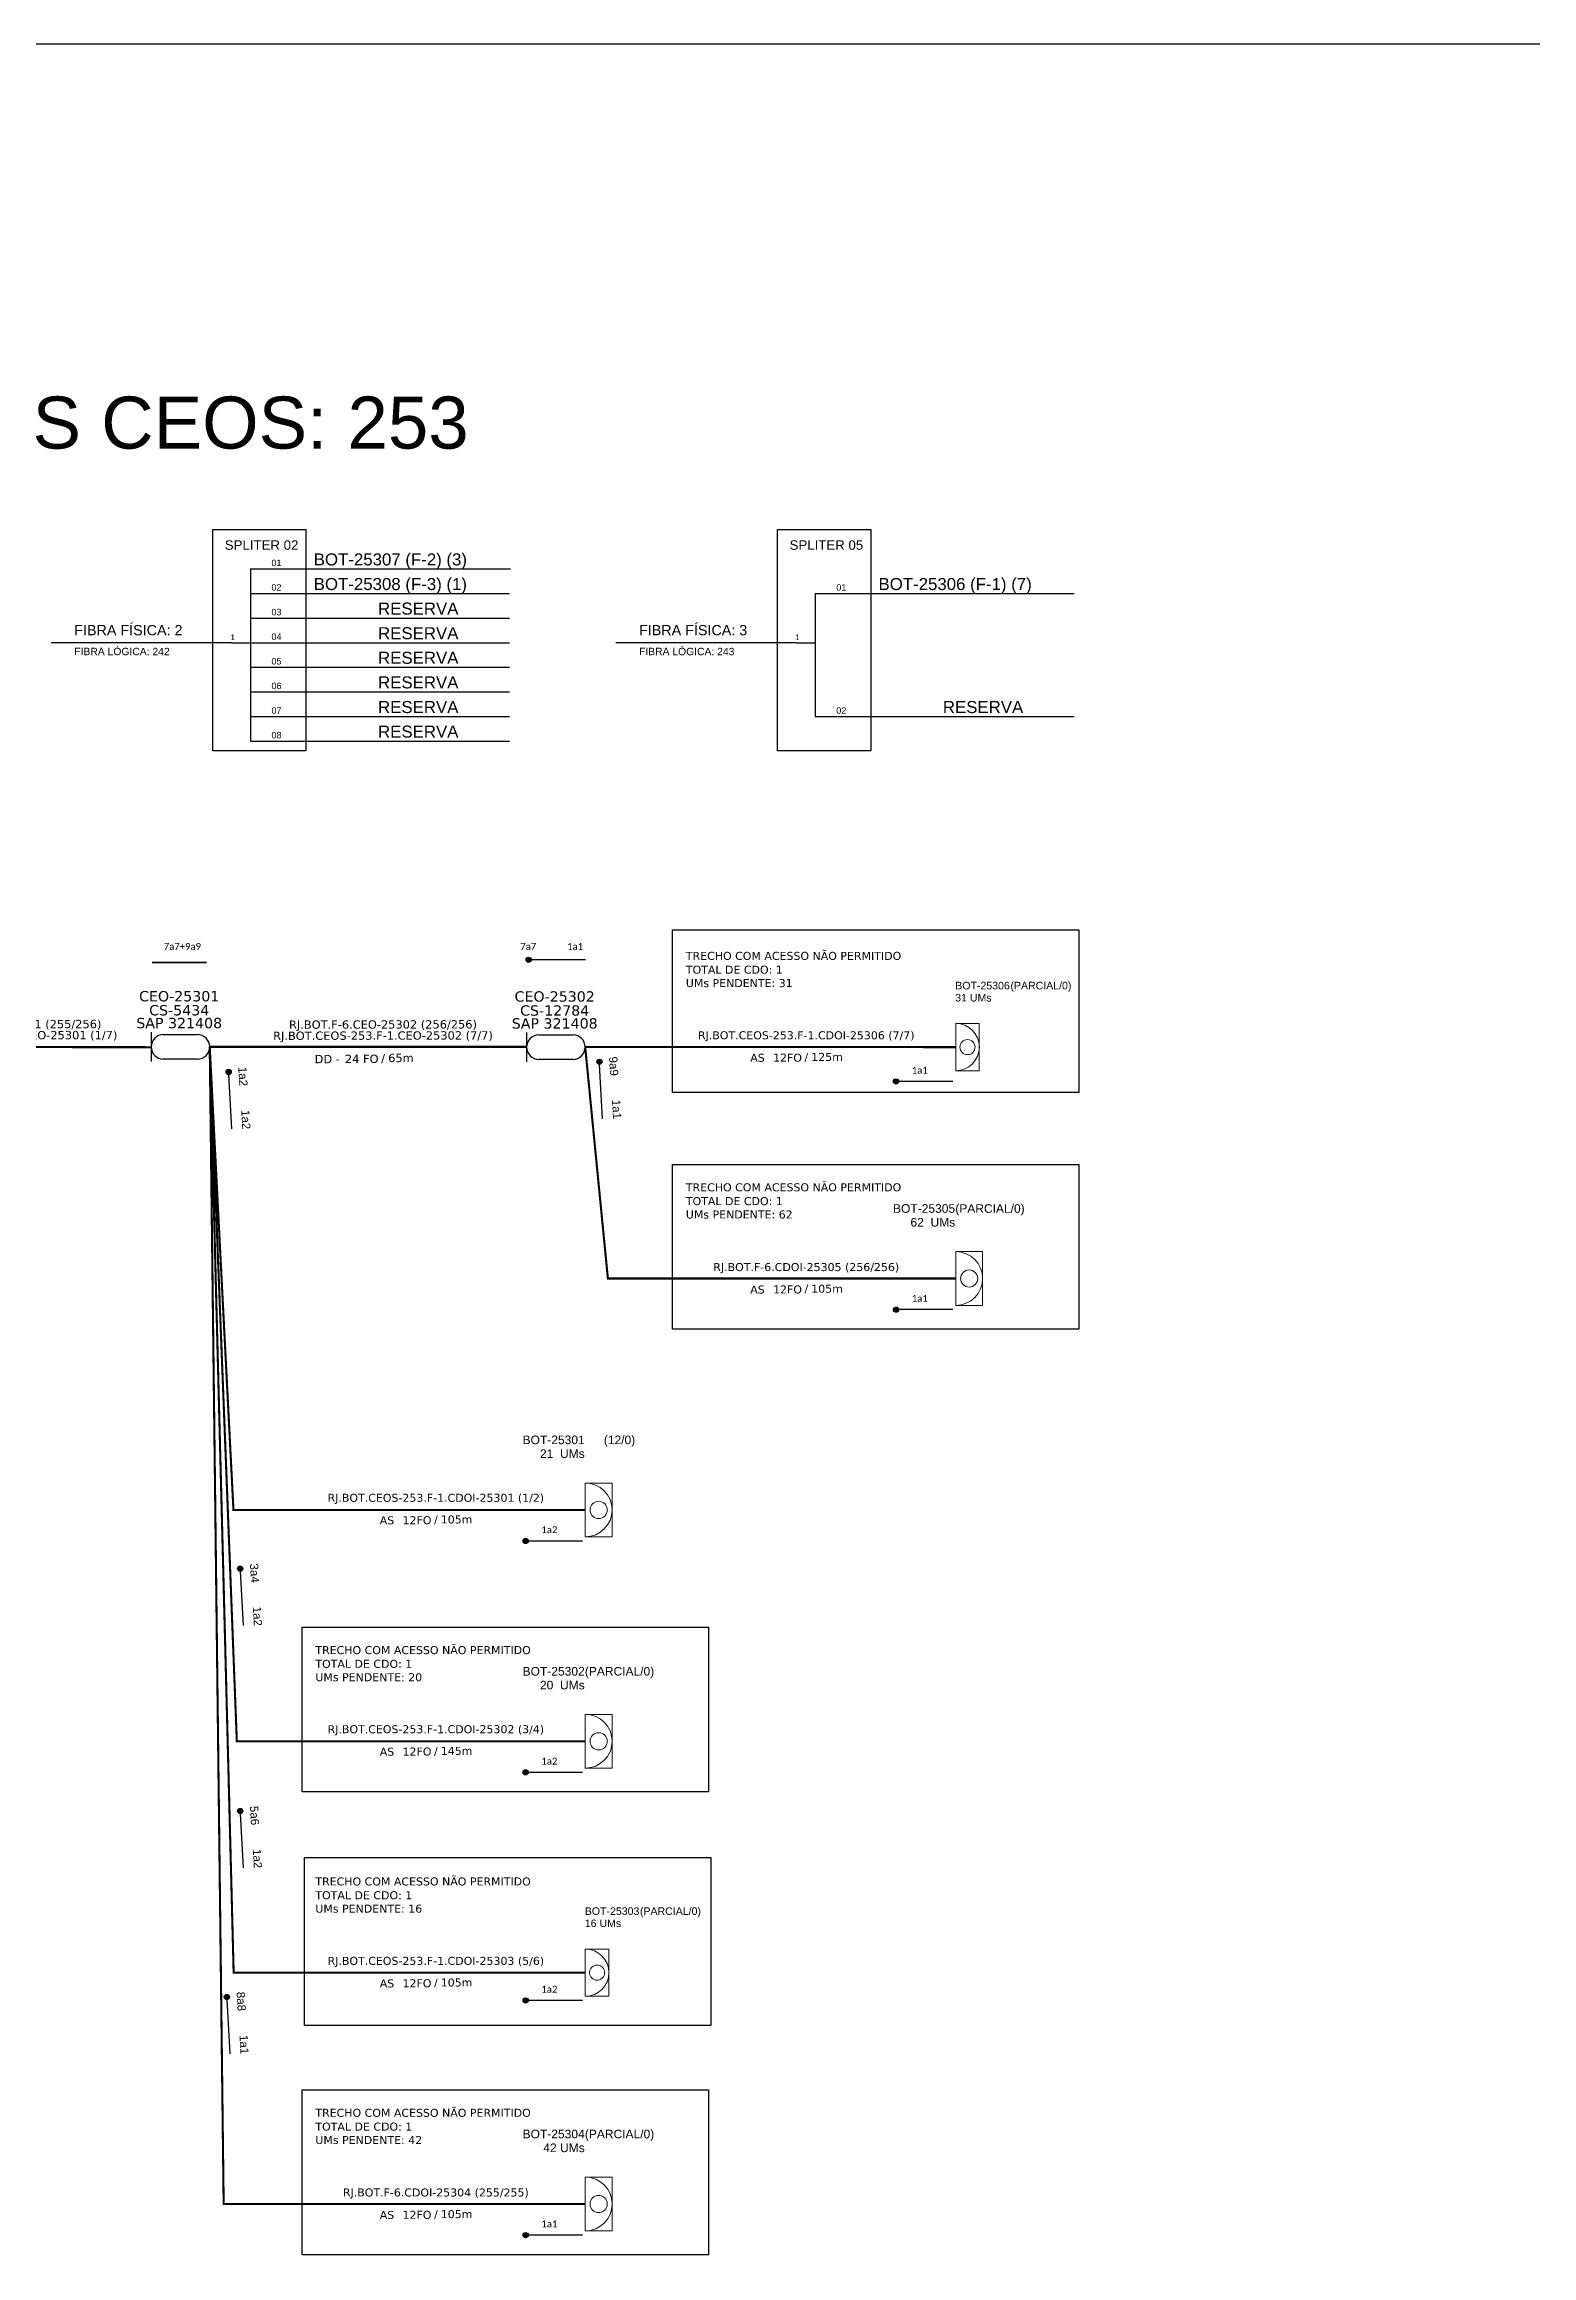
# Model space of a CAD drawing. Header units: millimetres. Extents: x 138 to 976, y 341 to 935.
# Drawn here: x 342.3 to 556.8, y 616.7 to 935.4 of the extents above; entities that cross this region are included whole.
import ezdxf
from ezdxf.enums import TextEntityAlignment as Align

# ---------------------------------------------------------------- set-up
doc = ezdxf.new("R2010")
doc.units = ezdxf.units.MM
doc.header["$LTSCALE"] = 0.03
for name, color, linetype, lineweight in [("20.0-LEGENDA DOS CDO'S", 1, 'Continuous', 0), ('20.1-CDO_INTERIOR', 1, 'Continuous', 0), ('40.1-ETIQUETAS', 1, 'Continuous', 20)]:
    doc.layers.add(name, color=color, linetype=linetype, lineweight=lineweight)
for name, color, linetype in [('20.5-CEO', 1, 'Continuous'), ('CAP a instalar', 1, 'FENCELINE1'), ('Seta indicação do cabo', 7, 'Continuous'), ('UNIFILAR', 7, 'Continuous')]:
    doc.layers.add(name, color=color, linetype=linetype)
doc.styles.add('ARIAL', font='arial.ttf')
doc.styles.add('siredit', font='verdana.ttf')
doc.styles.get("Standard").update_dxf_attribs({"font": 'arial.ttf'})
doc.linetypes.add('FENCELINE1', pattern='A,0.25,-0.1,[133,ltypeshp.shx,S=0.1,R=0,X=-0.1,Y=0],-0.1,1', length=1.45)
doc.dimstyles.new('CC', dxfattribs={"dimtxt": 1, "dimasz": 2, "dimexe": 0.18, "dimexo": 0.0625, "dimgap": 0.09, "dimtad": 0, "dimdec": 0, "dimrnd": 1, "dimzin": 0, "dimdsep": 46, "dimtxsty": 'siredit', "dimblk": 'NONE', "dimcen": 0, "dimse1": 1, "dimse2": 1, "dimsd1": 1, "dimsd2": 1, "dimclrt": 7, "dimadec": 0, "dimazin": 0, "dimtfac": 1, "dimtdec": 0, "dimtofl": 0, "dimtmove": 0, "dimatfit": 3, "dimfxl": 0, "dimtolj": 1, "dimtzin": 0, "dimarcsym": 0})

# ---------------------------------------------------------------- blocks, each defined once
blk = doc.blocks.new('_None')

msp = doc.modelspace()

# ---------------------------------------------------------------- hatches: boundary and pattern name
at = {"layer": 'Seta indicação do cabo'}
h = msp.add_hatch(color=256, dxfattribs=at)
h.dxf.hatch_style = 1
h.paths.add_polyline_path([(412.52, 803.47, 1), (411.77, 803.47, 1)])
h = msp.add_hatch(color=256, dxfattribs=at)
h.dxf.hatch_style = 1
h.paths.add_polyline_path([(369.28, 787.29, 1), (368.52, 787.29, 1)])
h = msp.add_hatch(color=256, dxfattribs=at)
h.dxf.hatch_style = 1
h.paths.add_polyline_path([(422.74, 788.77, 1), (421.99, 788.77, 1)])
h = msp.add_hatch(color=256, dxfattribs=at)
h.dxf.hatch_style = 1
h.paths.add_polyline_path([(465.51, 785.93, 1), (464.76, 785.93, 1)])
h = msp.add_hatch(color=256, dxfattribs=at)
h.dxf.hatch_style = 1
h.paths.add_polyline_path([(465.51, 753.04, 1), (464.76, 753.04, 1)])
h = msp.add_hatch(color=256, dxfattribs=at)
h.dxf.hatch_style = 1
h.paths.add_polyline_path([(412.1, 719.69, 1), (411.34, 719.69, 1)])
h = msp.add_hatch(color=256, dxfattribs=at)
h.dxf.hatch_style = 1
h.paths.add_polyline_path([(370.95, 715.7, 1), (370.2, 715.7, 1)])
h = msp.add_hatch(color=256, dxfattribs=at)
h.dxf.hatch_style = 1
h.paths.add_polyline_path([(412.1, 686.34, 1), (411.34, 686.34, 1)])
h = msp.add_hatch(color=256, dxfattribs=at)
h.dxf.hatch_style = 1
h.paths.add_polyline_path([(370.95, 680.77, 1), (370.2, 680.77, 1)])
h = msp.add_hatch(color=256, dxfattribs=at)
h.dxf.hatch_style = 1
h.paths.add_polyline_path([(369.03, 653.96, 1), (368.27, 653.96, 1)])
h = msp.add_hatch(color=256, dxfattribs=at)
h.dxf.hatch_style = 1
h.paths.add_polyline_path([(412.1, 653.46, 1), (411.34, 653.46, 1)])
h = msp.add_hatch(color=256, dxfattribs=at)
h.dxf.hatch_style = 1
h.paths.add_polyline_path([(412.1, 619.63, 1), (411.34, 619.63, 1)])

# ---------------------------------------------------------------- linework, layer by layer
msp.add_lwpolyline([(137.51, 341.45), (976.08, 341.45), (976.08, 935.45), (137.51, 935.45), (137.51, 341.45)])
at = {"color": 0}
for points in [[(366.62, 865.52), (380.05, 865.52), (380.05, 833.59), (366.62, 833.59)], [(448.05, 865.52), (461.48, 865.52), (461.48, 833.59), (448.05, 833.59)], [(432.89, 807.81), (491.5, 807.81), (491.5, 784.32), (432.89, 784.32)], [(432.89, 773.98), (491.5, 773.98), (491.5, 750.21), (432.89, 750.21)], [(379.48, 707.28), (438.09, 707.28), (438.09, 683.51), (379.48, 683.51)], [(379.83, 674.07), (438.44, 674.07), (438.44, 649.83), (379.83, 649.83)], [(379.48, 640.57), (438.09, 640.57), (438.09, 616.8), (379.48, 616.8)]]:
    msp.add_lwpolyline(points, close=True, dxfattribs=at)
at = {"layer": '20.1-CDO_INTERIOR', "color": 0, "lineweight": 18}
for points in [[(477.13, 787.48), (477.13, 794.29), (473.73, 794.29), (473.73, 787.48)], [(477.6, 753.65), (477.6, 761.41), (473.73, 761.41), (473.73, 753.65)], [(424.19, 686.94), (424.19, 694.7), (420.31, 694.7), (420.31, 686.94)], [(423.72, 654.06), (423.72, 660.87), (420.31, 660.87), (420.31, 654.06)], [(424.19, 620.24), (424.19, 628), (420.31, 628), (420.31, 620.24)]]:
    msp.add_lwpolyline(points, close=True, dxfattribs=at)
at = {"layer": '20.1-CDO_INTERIOR', "color": 1, "lineweight": 18}
msp.add_lwpolyline([(424.19, 720.3), (424.19, 728.05), (420.31, 728.05), (420.31, 720.3)], close=True, dxfattribs=at)
at = {"layer": '20.1-CDO_INTERIOR', "color": 0, "lineweight": 18}
for centre, radius in [((475.43, 790.89), 1.09), ((475.67, 757.53), 1.24), ((422.25, 690.82), 1.24), ((422.02, 657.47), 1.09), ((422.25, 624.12), 1.24)]:
    msp.add_circle(centre, radius, dxfattribs=at)
at = {"layer": '20.1-CDO_INTERIOR', "color": 1, "lineweight": 18}
msp.add_circle((422.25, 724.17), 1.24, dxfattribs=at)
at = {"layer": '20.1-CDO_INTERIOR', "color": 0, "lineweight": 18}
for centre, radius in [((473.73, 790.89), 3.41), ((473.73, 757.53), 3.88), ((420.31, 690.82), 3.88), ((420.31, 657.47), 3.41), ((420.31, 624.12), 3.88)]:
    msp.add_arc(centre, radius, 270, 90, dxfattribs=at)
at = {"layer": '20.1-CDO_INTERIOR', "color": 1, "lineweight": 18}
msp.add_arc((420.31, 724.17), 3.88, 270, 90, dxfattribs=at)
at = {"layer": '20.5-CEO', "color": 5}
for p, q in [((359.48, 792.68), (364.41, 792.68)), ((364.41, 789.17), (359.48, 789.17))]:
    msp.add_line(p, q, dxfattribs=at)
at = {"layer": '20.5-CEO', "color": 0}
for p, q in [((413.62, 792.64), (418.55, 792.64)), ((418.55, 789.12), (413.62, 789.12))]:
    msp.add_line(p, q, dxfattribs=at)
at = {"layer": '20.5-CEO', "color": 5}
msp.add_lwpolyline([(357.72, 793.05), (357.72, 788.8)], dxfattribs=at)
at = {"layer": '20.5-CEO', "color": 0}
msp.add_lwpolyline([(411.86, 793), (411.86, 788.76)], dxfattribs=at)
at = {"layer": '20.5-CEO', "color": 5}
for centre, start, end in [((359.48, 790.92), 90, 270), ((364.41, 790.92), 270, 90)]:
    msp.add_arc(centre, 1.76, start, end, dxfattribs=at)
at = {"layer": '20.5-CEO', "color": 0}
for centre, start, end in [((413.62, 790.88), 90, 270), ((418.55, 790.88), 270, 90)]:
    msp.add_arc(centre, 1.76, start, end, dxfattribs=at)
at = {"layer": 'CAP a instalar', "color": 5, "linetype": 'ByBlock', "ltscale": 30, "const_width": 0.3}
msp.add_lwpolyline([(312.51, 790.92), (357.72, 790.87)], dxfattribs=at)
at = {"layer": 'CAP a instalar', "color": 0, "linetype": 'ByBlock', "ltscale": 30, "const_width": 0.3}
msp.add_lwpolyline([(366.17, 790.92), (408.76, 790.92), (411.86, 790.92)], dxfattribs=at)
at = {"layer": 'CAP a instalar', "color": 0, "ltscale": 30}
msp.add_lwpolyline([(420.31, 657.47, 0.3, 0.3, 0), (369.62, 657.47, 0.3, 0.3, 0), (366.17, 790.92, 0, 0, 0)], format="xyseb", dxfattribs=at)
at = {"layer": 'CAP a instalar', "color": 0, "ltscale": 30, "const_width": 0.3}
for points in [[(420.31, 624.12), (368.18, 624.12), (366.17, 790.92)], [(420.31, 690.82), (370.08, 690.82), (366.17, 790.92)], [(420.31, 790.91), (473.73, 790.88)], [(473.73, 757.53), (423.58, 757.53), (420.31, 790.88)]]:
    msp.add_lwpolyline(points, dxfattribs=at)
at = {"layer": 'CAP a instalar', "color": 1, "ltscale": 30, "const_width": 0.3}
msp.add_lwpolyline([(420.31, 724.17), (369.59, 724.17), (366.17, 790.92)], dxfattribs=at)
at = {"layer": 'Seta indicação do cabo'}
for centre in [(412.15, 803.47), (368.9, 787.29), (422.36, 788.77), (465.13, 785.93), (465.13, 753.04), (411.72, 719.69), (370.57, 715.7), (411.72, 686.34), (370.57, 680.77), (368.65, 653.96), (411.72, 653.46), (411.72, 619.63)]:
    msp.add_circle(centre, 0.376, dxfattribs=at)
at = {"layer": 'UNIFILAR', "color": 0, "linetype": 'Continuous'}
for points in [[(372.04, 859.81), (372.04, 859.81), (372.04, 834.99)], [(372.04, 859.81), (409.54, 859.81)], [(372.04, 856.26), (409.4, 856.26)], [(453.47, 856.26), (490.83, 856.26)], [(453.47, 856.26), (453.47, 838.53)], [(372.04, 852.72), (409.4, 852.72)], [(369.33, 849.17), (343.31, 849.17)], [(369.33, 849.17), (372.04, 849.17)], [(372.04, 849.17), (409.4, 849.17)], [(450.76, 849.17), (424.74, 849.17)], [(450.76, 849.17), (453.47, 849.17)], [(372.04, 845.63), (409.4, 845.63)], [(372.04, 842.08), (409.4, 842.08)], [(372.04, 838.53), (409.4, 838.53)], [(453.47, 838.53), (490.83, 838.53)], [(372.04, 834.99), (409.4, 834.99)]]:
    msp.add_lwpolyline(points, dxfattribs=at)

# ---------------------------------------------------------------- texts
at = {"color": 0}
for s, height, p in [('BOT-25307 (F-2) (3)', 1.7356, (381.17, 860.32)), ('BOT-25308 (F-3) (1)', 1.7356, (381.17, 856.77)), ('BOT-25306 (F-1) (7)', 1.7356, (462.6, 856.77)), ('RESERVA', 1.736, (390.44, 853.23)), ('RESERVA', 1.736, (390.44, 849.68)), ('RESERVA', 1.736, (390.44, 846.14)), ('RESERVA', 1.736, (390.44, 842.59)), ('RESERVA', 1.736, (390.44, 839.04)), ('RESERVA', 1.736, (471.88, 839.04)), ('RESERVA', 1.736, (390.44, 835.5))]:
    msp.add_text(s, height=height, dxfattribs=at).set_placement(p)
at = {"color": 0, "style": 'siredit'}
for s, p in [('TRECHO COM ACESSO NÃO PERMITIDO', (434.82, 803.46)), ('TOTAL DE CDO: 1', (434.82, 801.47)), ('UMs PENDENTE: 31', (434.82, 799.54)), ('TRECHO COM ACESSO NÃO PERMITIDO', (434.82, 770.1)), ('TOTAL DE CDO: 1', (434.82, 768.11)), ('UMs PENDENTE: 62', (434.82, 766.18)), ('TRECHO COM ACESSO NÃO PERMITIDO', (381.4, 703.39)), ('TOTAL DE CDO: 1', (381.4, 701.41)), ('UMs PENDENTE: 20', (381.4, 699.48)), ('TRECHO COM ACESSO NÃO PERMITIDO', (381.4, 670.04)), ('TOTAL DE CDO: 1', (381.4, 668.05)), ('UMs PENDENTE: 16', (381.4, 666.12)), ('TRECHO COM ACESSO NÃO PERMITIDO', (381.4, 636.69)), ('TOTAL DE CDO: 1', (381.4, 634.7)), ('UMs PENDENTE: 42', (381.4, 632.77))]:
    msp.add_text(s, height=1.1533, dxfattribs=at).set_placement(p)
at = {"insert": (296.96, 884.66), "char_height": 7.5, "width": 277.5844, "attachment_point": 1}
msp.add_mtext('SPLITERS CEOS: 253', dxfattribs=at)
at = {"color": 0, "lineweight": 0, "attachment_point": 1}
for s, insert, char_height, width in [('SPLITER 02', (368.34, 863.94), 1.367, 20.7307), ('SPLITER 05', (449.78, 863.94), 1.367, 20.7307), ('01', (375.07, 861.15), 0.931, 1.3872), ('02', (375.07, 857.61), 0.931, 1.3872), ('01', (456.51, 857.61), 0.931, 1.3872), ('FIBRA FÍSICA: 2', (346.64, 851.73), 1.4782, 22.4104), ('03', (375.07, 854.06), 0.931, 1.3872), ('FIBRA FÍSICA: 3', (428.07, 851.73), 1.4782, 22.4104), ('1', (369.16, 850.37), 0.822, 1.2242), ('04', (375.07, 850.51), 0.931, 1.3872), ('1', (450.59, 850.37), 0.822, 1.2242), ('05', (375.07, 846.97), 0.931, 1.3872), ('06', (375.07, 843.42), 0.931, 1.3872), ('07', (375.07, 839.87), 0.931, 1.3872), ('02', (456.51, 839.87), 0.931, 1.3872), ('08', (375.07, 836.33), 0.931, 1.3872)]:
    msp.add_mtext(s, dxfattribs=dict(at, insert=insert, char_height=char_height, width=width))
at = {"color": 0, "lineweight": 0, "char_height": 1.0674, "width": 16.1823, "attachment_point": 7, "rotation": 359.9266}
for s, insert in [('FIBRA LÓGICA: 242', (346.64, 847.37)), ('FIBRA LÓGICA: 243', (428.07, 847.37))]:
    msp.add_mtext(s, dxfattribs=dict(at, insert=insert))
at = {"color": 0, "char_height": 0.9888, "width": 16.716, "attachment_point": 5}
for s, insert in [('{\\fCalibri|b0|i0|c0|p34;\\C7;7a7+9a9}', (362.23, 805.39)), ('{\\fCalibri|b0|i0|c0|p34;\\C7;7a7}', (412.1, 805.39)), ('{\\fCalibri|b0|i0|c0|p34;\\C7;1a1}', (418.86, 805.39)), ('\\C7;\\fCalibri|b0|i0|c0|p34;1a1', (468.55, 787.55)), ('{\\fCalibri|b0|i0|c0|p34;\\C7;1a1}', (468.55, 754.66)), ('{\\fCalibri|b0|i0|c0|p34;\\C7;1a2}', (415.14, 687.96)), ('{\\fCalibri|b0|i0|c0|p34;\\C7;1a2}', (415.14, 655.08)), ('\\C7;\\fCalibri|b0|i0|c0|p34;1a1', (415.14, 621.25))]:
    msp.add_mtext(s, dxfattribs=dict(at, insert=insert))
at = {"color": 0, "char_height": 1.196, "width": 1.9373, "attachment_point": 1, "rotation": 273.4}
for s, insert in [('1a2', (371.48, 788.08)), ('9a9', (424.94, 789.56)), ('1a2', (371.9, 781.86)), ('1a1', (425.36, 783.34)), ('3a4', (373.15, 716.49)), ('1a2', (373.57, 710.27)), ('5a6', (373.15, 681.55)), ('1a2', (373.57, 675.33)), ('8a8', (371.23, 654.75)), ('1a1', (371.65, 648.53))]:
    msp.add_mtext(s, dxfattribs=dict(at, insert=insert))
at = {"color": 1, "insert": (415.14, 721.31), "char_height": 0.9888, "width": 16.716, "attachment_point": 5}
msp.add_mtext('{\\fCalibri|b0|i0|c0|p34;\\C7;1a2}', dxfattribs=at)
at = {"layer": "20.0-LEGENDA DOS CDO'S", "color": 0, "style": 'ARIAL'}
for s, p in [('BOT-25306', (473.66, 799.21)), ('31 UMs', (473.66, 797.46)), ('BOT-25303', (420.25, 665.79)), ('16 UMs', (420.25, 664.04))]:
    msp.add_text(s, height=1.09, dxfattribs=at).set_placement(p)
for p in [(486.02, 799.21), (432.6, 665.79)]:
    msp.add_text('(PARCIAL/0)', height=1.0898, dxfattribs=at).set_placement(p, align=Align.CENTER)
at = {"layer": "20.0-LEGENDA DOS CDO'S", "color": 8, "style": 'ARIAL'}
for p in [(477.71, 767), (424.3, 700.29), (424.3, 633.59)]:
    msp.add_text('    (PARCIAL/0)', height=1.2387, dxfattribs=at).set_placement(p, align=Align.CENTER)
for s, p in [('BOT-25305', (473.65, 767)), ('62  UMs', (473.66, 765.01)), ('BOT-25302', (420.24, 700.29)), ('20  UMs', (420.24, 698.3)), ('BOT-25304', (420.24, 633.59)), ('42 UMs', (420.24, 631.6))]:
    msp.add_text(s, height=1.241, dxfattribs=at).set_placement(p, align=Align.RIGHT)
at = {"layer": "20.0-LEGENDA DOS CDO'S", "color": 1, "style": 'ARIAL'}
for s, p in [('BOT-25301', (420.24, 733.65)), ('21  UMs', (420.24, 731.66))]:
    msp.add_text(s, height=1.241, dxfattribs=at).set_placement(p, align=Align.RIGHT)
msp.add_text('    (12/0)', height=1.239, dxfattribs=at).set_placement((424.3, 733.65), align=Align.CENTER)
at = {"layer": '20.5-CEO', "color": 7, "style": 'siredit'}
for s, p in [('CEO-25301', (361.77, 798.97)), ('CEO-25302', (415.91, 798.93)), ('SAP 321408', (361.77, 795.1)), ('CS-5434', (361.77, 796.95)), ('SAP 321408', (415.91, 795.05)), ('CS-12784', (415.91, 796.91))]:
    msp.add_text(s, height=1.49, rotation=360, dxfattribs=at).set_placement(p, align=Align.TOP_CENTER)
at = {"layer": '40.1-ETIQUETAS', "color": 5, "style": 'siredit'}
for s, p in [('RJ.BOT.F-6.CEO-25301 (255/256)', (337, 794.19)), ('RJ.BOT.CEOS-253.F-1.CEO-25301 (1/7)', (337.01, 792.6))]:
    msp.add_text(s, height=1.1966, rotation=0.118, dxfattribs=at).set_placement(p, align=Align.MIDDLE_CENTER)
at = {"layer": '40.1-ETIQUETAS', "color": 0, "style": 'siredit'}
for s, p in [('RJ.BOT.F-6.CEO-25302 (256/256)', (391.15, 794.15)), ('RJ.BOT.CEOS-253.F-1.CEO-25302 (7/7)', (391.15, 792.55))]:
    msp.add_text(s, height=1.1966, rotation=0.118, dxfattribs=at).set_placement(p, align=Align.MIDDLE_CENTER)
for s, p in [('RJ.BOT.CEOS-253.F-1.CDOI-25306 (7/7)', (452.18, 792.59)), ('RJ.BOT.F-6.CDOI-25305 (256/256)', (452.18, 759.18)), ('RJ.BOT.CEOS-253.F-1.CDOI-25302 (3/4)', (398.77, 692.56)), ('RJ.BOT.CEOS-253.F-1.CDOI-25303 (5/6)', (398.77, 659.17)), ('RJ.BOT.F-6.CDOI-25304 (255/255)', (398.77, 625.78))]:
    msp.add_text(s, height=1.1533, dxfattribs=at).set_placement(p, align=Align.MIDDLE_CENTER)
for s, height, p in [('DD -', 1.197, (384.94, 789.17)), ('24 FO', 1.197, (390.51, 789.2)), ('/', 1.2, (391.45, 789.31))]:
    msp.add_text(s, height=height, rotation=0.118, dxfattribs=at).set_placement(p, align=Align.MIDDLE_RIGHT)
msp.add_text('65m', height=1.197, rotation=0.118, dxfattribs=at).set_placement((391.9, 789.32), align=Align.MIDDLE_LEFT)
for s, height, p in [('AS', 1.153, (446.19, 789.35)), ('12FO', 1.153, (451.56, 789.36)), ('/', 1.15, (452.46, 789.47)), ('AS', 1.153, (446.19, 755.94)), ('12FO', 1.153, (451.56, 755.95)), ('/', 1.15, (452.46, 756.06)), ('AS', 1.153, (392.77, 689.32)), ('12FO', 1.153, (398.14, 689.34)), ('/', 1.15, (399.05, 689.44)), ('AS', 1.153, (392.77, 655.92)), ('12FO', 1.153, (398.14, 655.94)), ('/', 1.15, (399.05, 656.05)), ('AS', 1.153, (392.77, 622.54)), ('12FO', 1.153, (398.14, 622.56)), ('/', 1.15, (399.05, 622.66))]:
    msp.add_text(s, height=height, dxfattribs=at).set_placement(p, align=Align.MIDDLE_RIGHT)
for s, p in [('125m', (452.9, 789.47)), ('105m', (452.9, 756.06)), ('145m', (399.48, 689.44)), ('105m', (399.48, 656.05)), ('105m', (399.48, 622.66))]:
    msp.add_text(s, height=1.153, dxfattribs=at).set_placement(p, align=Align.MIDDLE_LEFT)
at = {"layer": '40.1-ETIQUETAS', "color": 1, "style": 'siredit'}
msp.add_text('RJ.BOT.CEOS-253.F-1.CDOI-25301 (1/2)', height=1.1533, dxfattribs=at).set_placement((398.77, 725.92), align=Align.MIDDLE_CENTER)
for s, height, p in [('AS', 1.153, (392.77, 722.67)), ('12FO', 1.153, (398.14, 722.69)), ('/', 1.15, (399.05, 722.8))]:
    msp.add_text(s, height=height, dxfattribs=at).set_placement(p, align=Align.MIDDLE_RIGHT)
msp.add_text('105m', height=1.153, dxfattribs=at).set_placement((399.48, 722.8), align=Align.MIDDLE_LEFT)

# ---------------------------------------------------------------- leaders
at = {"layer": 'Seta indicação do cabo'}
for points in [[(420.36, 803.47), (412.52, 803.47)], [(422.82, 780.57), (422.38, 788.39)], [(369.36, 779.1), (368.92, 786.92)], [(473.34, 785.93), (465.51, 785.93)], [(473.34, 753.04), (465.51, 753.04)], [(419.93, 719.69), (412.1, 719.69)], [(371.03, 707.5), (370.59, 715.33)], [(419.93, 686.34), (412.1, 686.34)], [(371.03, 672.57), (370.59, 680.39)], [(369.11, 645.77), (368.67, 653.59)], [(419.93, 653.46), (412.1, 653.46)], [(419.93, 619.63), (412.1, 619.63)]]:
    msp.add_leader(points, dimstyle='CC', override={"dimasz": 0.3}, dxfattribs=at)
at = {"layer": 'Seta indicação do cabo', "color": 0}
for points in [[(365.71, 803.09), (357.88, 803.09)], [(357.88, 803.09), (365.71, 803.09)]]:
    msp.add_leader(points, dimstyle='CC', override={"dimasz": 0.3}, dxfattribs=at)

doc.saveas('drawing.dxf')
